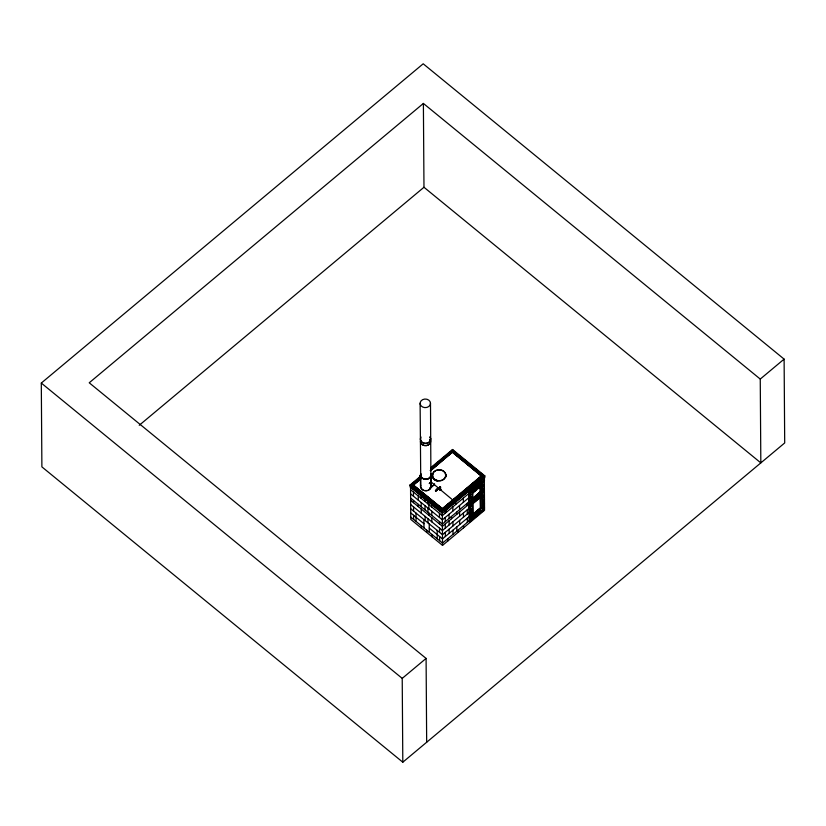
<?xml version="1.0" encoding="UTF-8"?>
<svg xmlns="http://www.w3.org/2000/svg" width="826" height="826" viewBox="0 0 826 826"><rect width="100%" height="100%" fill="white"/><g stroke="black" fill="none" stroke-linecap="round" stroke-linejoin="round"><path stroke-width="1.24" d="M439.515 489.209L439.876 489.901M440.847 489.519L440.485 488.827M440.351 489.642L439.886 489.188M429.685 487.763C429.696 489.26 436.066 483.509 434.466 483.737M435.509 490.675C436.118 490.912 435.601 491.584 435.426 490.675C436.221 487.774 442.674 486.266 439.721 487.268M440.165 486.751L440.65 487.34M443.934 509.787L444.574 509.394M470.273 519.131L470.562 519.709L470.851 519.131M41.3 383.058L423.191 63.798L784.111 359.124L784.7 442.942L402.809 762.202L41.889 466.876L41.3 383.058L402.221 678.383L402.809 762.202M423.387 103.446L423.975 187.265L760.829 462.89L760.25 379.072L423.387 103.446L89.229 382.789L426.092 658.425L426.67 742.244M139.243 425.287L423.975 187.265M430.8 467.661L452.545 449.489L484.79 475.869L484.8 477.779L442.313 513.297L410.068 486.906L410.057 485.007L420.93 475.921M410.295 485.389L421.281 476.21M431.048 468.043L452.782 449.871M412.494 483.747L416.263 480.711M417.378 479.669L420.31 477.211M432.029 467.413L444.915 456.768M430.325 470.448L452.555 451.863L481.909 476.075L442.292 509.198L412.938 485.182L420.661 478.522M412.938 485.182L421.053 478.481M430.325 470.634L452.555 452.059L481.909 476.075M452.565 452.142L481.434 476.075L442.292 508.795L413.423 485.172L421.053 478.791M430.831 470.613L452.555 451.863M435.632 490.747L440.403 486.762M435.632 491.129L440.258 487.072L440.175 487.732M435.88 491.14L440.65 487.144M442.292 508.795L481.434 475.766M442.292 509.198L481.909 475.89M442.055 511.377L484.542 475.859M484.315 477.418L484.542 510.272L442.54 545.397L442.302 511.387L484.79 475.869M445.245 510.447L484.315 477.779M469.302 492.823L481.713 482.446M484.335 480.556L442.333 515.672L410.574 489.684M469.54 493.019L482.9 481.847L482.425 481.455L469.054 492.626L469.736 521.784L483.107 510.613L482.9 481.847M470.407 497.975C471.119 500.246 468.404 494.32 470.376 492.988L482.167 483.293L482.229 491.862L470.531 501.64L470.242 501.114L470.882 501.186L470.531 501.692M473.783 490.52L475.745 488.889M478.667 486.442L481.599 483.984M470.779 501.836L470.717 493.267L482.074 483.21L482.467 492.059L470.438 501.558L482.136 491.78M474.32 490.551L476.23 488.951M479.514 486.173L481.341 484.655M474.423 490.634L476.334 489.033M478.233 487.433L480.143 485.843M473.288 492.089L476.241 489.622M478.202 487.98L480.515 486.607L480.546 492.131L480.174 486.328M476.334 489.704L472.4 492.988L472.431 498.522L480.309 491.935L480.267 486.411L478.306 488.052M472.844 498.398L480.691 491.831L472.678 498.718L472.637 493.194L480.515 486.607M470.046 496.725L442.354 519.864L410.594 493.876M482.456 486.349L484.366 484.748M472.678 498.718L480.216 491.852M469.116 501.712L442.385 524.056L410.625 498.068M482.487 490.541L484.397 488.94M476.375 495.889L478.285 494.299M470.913 500.783L472.937 498.987M473.184 498.749L477.748 494.939M471.006 500.855L472.957 499.224M474.919 497.593L477.841 495.146M473.67 499.895L470.81 502.291L470.81 503.24M473.907 500.009L442.406 526.348L410.646 500.36M475.817 498.408L478.688 496.013M482.508 492.823L484.408 491.222M470.469 506.235L470.448 503.654L482.487 494.154L482.601 510.912L470.903 520.69L482.363 510.716L482.25 493.958L470.552 503.736L470.572 506.307M471.047 506.173L470.934 503.633L481.775 494.733M470.903 520.69L470.789 503.932L482.487 494.154M471.388 503.705L475.941 499.895M479.596 496.839L481.413 495.321M474.496 501.299L480.226 496.509M473.36 502.755L476.313 500.288M478.285 498.646L480.587 497.273L480.66 508.248L480.247 496.994M472.709 503.86L472.782 514.825L472.709 503.86L480.587 497.273M469.168 508.186L442.437 530.54L410.677 504.552M482.529 497.015L484.439 495.414M469.199 512.378L442.468 534.721L410.698 508.733M482.56 501.206L484.47 499.606M469.22 516.57L442.488 538.913L429.262 528.093M482.59 505.398L484.501 503.798M472.451 514.557L480.329 507.969L480.35 497.076L472.472 503.664L472.544 514.629L480.422 508.052M471.976 515.331L480.908 508.031M472.678 515.187L476.55 511.955M478.491 510.334L481.259 508.021M472.689 515.383L479.462 509.714M480.68 510.984L480.433 509.57L480.68 510.984L472.802 517.572L472.555 516.157L474.527 514.515M477.48 512.037L479.452 510.396M472.802 517.572L472.802 516.353L480.67 509.766M472.565 517.375L480.443 510.788M469.251 520.762L442.519 543.105L410.759 517.117M475.549 515.548L477.459 513.948M482.621 509.59L484.532 507.99M474.981 516.25L477.872 513.803M472.999 518.005L471.14 519.719M474.95 516.374L477.882 513.927M479.834 512.296L481.785 510.654M469.736 521.784L469.261 521.392L477.975 513.999M479.927 512.368L482.621 510.21L483.107 510.613M402.221 678.383L426.092 658.425M760.25 379.072L784.111 359.124M440.557 489.87L440.826 489.147M470.283 508.413L470.49 509.033L470.686 508.413M439.876 489.828L440.392 489.859M440.341 487.092L440.434 490.035M452.307 449.881L484.552 476.261M459.493 455.952L484.304 476.065M457.356 454.321L463.138 459.039M465.059 460.619L466.989 462.188M478.533 471.646L481.424 474M482.384 474.795L484.304 476.365M452.565 452.452L481.434 476.075M472.637 493.194L472.338 498.439M480.969 507.784L472.069 515.414L472.059 513.07M482.601 510.912L482.147 493.876M430.893 481.785L452.793 500.019M442.292 508.496L413.423 485.172M412.928 484.986L442.292 509.012M410.295 484.996L442.54 511.377M410.057 485.007L442.302 511.387M410.553 486.906L440.33 511.273M410.728 512.925L423.965 523.756M442.54 545.397L410.78 519.409L410.543 486.545M482.797 500.411L482.869 510.416L469.498 521.588L469.302 494.072M482.415 483.489L482.467 492.059M481.31 493.514L481.31 494.464M471.057 503.633L471.068 506.111M471.088 508.537L471.15 517.014M470.882 496.312L470.996 498.625M470.965 508.558L471.119 517.252M470.583 508.568L470.644 516.942M470.49 508.816L470.541 516.549M470.015 492.533L470.035 494.629M469.065 493.876L469.261 521.392M467.206 503.302L467.227 505.595M467.258 509.787L467.289 513.979M467.32 518.17L467.34 522.352M463.334 498.119L463.365 502.311M463.438 512.977L463.469 517.169M463.52 525.553L463.541 527.835M459.545 505.502L459.576 509.694M459.586 511.975L459.617 516.167M459.648 520.359L459.679 524.551M458.275 529.941L458.285 532.223M456.706 512.089L456.726 514.371M456.809 526.947L456.84 531.139M455.673 501.361L455.694 504.5M452.834 506.896L452.865 511.087M452.937 521.753L452.968 525.945M452.999 530.137L453.02 534.329M451.461 516.477L451.471 518.759M449.045 514.278L449.076 518.47M449.086 520.762L449.117 524.944M449.148 529.136L449.179 533.328M447.775 538.717L447.785 541.009M445.183 511.191L445.193 513.287M445.224 517.468L445.255 521.66M445.266 523.952L445.297 528.144M445.328 532.336L445.359 536.518M439.928 486.948L439.948 490.055M439.442 513.318L439.473 517.51M439.504 521.691L439.515 523.983M439.546 528.175L439.577 532.367M439.608 536.559L439.639 540.741M437.171 530.395L437.233 538.779M431.719 503.87L431.74 507.009M431.771 511.201L431.802 515.393M431.812 517.685L431.843 521.877M431.936 534.443L431.946 536.735M431.193 474.929L431.265 486.359M430.491 403.305A5.183 4.285 -0.4 0 1 422.726 407.063A5.183 4.285 -0.4 0 1 422.685 399.629A5.183 4.285 -0.4 0 1 430.491 403.305L430.965 486.359M429.231 523.901L429.283 532.285M428.859 504.655L428.88 508.847M428.911 513.029L428.931 515.321M427.868 500.721L427.889 503.86M427.92 508.052L427.951 512.244M427.992 518.718L428.023 522.91M426.639 530.116L426.66 532.398M424.987 498.357L425.008 501.506M425.039 505.688L425.06 509.879M425.111 516.364L425.142 520.556M423.934 519.564L423.996 527.948M421.136 495.208L421.157 498.346M421.188 502.538L421.219 506.73M421.229 509.022L421.26 513.214M421.343 525.78L421.363 528.072M420.114 403.356L420.795 486.421M420.413 474.991L420.496 486.421M418.266 495.992L418.297 500.184M418.328 504.366L418.338 506.658M415.994 513.07L416.056 521.454M413.454 492.048L413.485 496.24M413.516 500.432L413.527 502.714M413.558 506.906L413.589 511.098M413.62 515.29L413.65 519.482M430.109 482.735A4.915 4.068 -0.4 0 1 429.334 483.582M430.109 482.621A4.915 4.068 -0.4 0 1 429.334 483.468M445.503 474.165A6.608 5.462 -0.4 0 1 445.524 476.994M437.45 480.908A6.608 5.462 -0.4 0 1 432.752 477.067M432.525 475.652A6.608 5.462 -0.4 0 1 432.741 474.238M430.026 436.975A5.183 4.285 -0.4 0 1 425.576 443.438A5.183 4.285 -0.4 0 1 421.053 437.026M429.943 437.016A5.08 4.202 -0.4 0 1 426.237 443.314A5.08 4.202 -0.4 0 1 420.63 438.079M430.8 473.825A5.183 4.285 -0.4 0 1 425.824 479.245A5.183 4.285 -0.4 0 1 420.785 473.876M420.764 477.273A5.059 4.182 -0.4 0 1 420.93 476.189A5.08 4.202 -0.4 0 0 420.909 478.357M430.707 473.845A5.08 4.202 -0.4 0 1 425.824 479.163A5.08 4.202 -0.4 0 1 420.888 473.897M430.996 473.773A5.39 4.46 -0.4 0 1 425.824 479.421A5.39 4.46 -0.4 0 1 420.589 473.835M430.532 484.139A5.39 4.46 -0.4 0 1 426.608 490.799A5.39 4.46 -0.4 0 1 420.671 485.265M430.79 485.275A5.08 4.202 -0.4 0 1 428.436 490.014M427.218 490.448A5.08 4.202 -0.4 0 1 424.585 490.458M423.356 490.045A5.08 4.202 -0.4 0 1 420.971 487.505M445.668 474.134A6.784 5.606 -0.4 0 1 445.689 477.036M437.398 481.042A6.784 5.606 -0.4 0 1 434.352 479.607M433.268 478.45A6.784 5.606 -0.4 0 1 432.587 477.108M432.349 475.652A6.784 5.606 -0.4 0 1 432.576 474.207M419.815 476.075L420.269 475.683L419.815 476.075M431.843 485.915L432.277 485.502L431.843 485.915M445.957 511.738C446.68 513.71 446.598 510.107 445.968 511.686M483.386 480.453C484.686 480.639 485.223 479.338 483.386 480.443M470.087 494.175L470.872 494.351L470.087 494.175M470.108 497.231L470.892 497.397L470.108 497.231M470.077 505.564L470.861 505.739L470.077 505.564M470.149 516.24L470.934 516.405L470.149 516.24M435.849 480.071A6.608 5.462 -0.4 0 0 445.741 475.28A6.608 5.462 -0.4 0 0 435.798 470.603A6.608 5.462 -0.4 0 0 435.849 480.071M426.247 445.575A5.059 4.182 -0.4 0 0 429.933 439.318A5.08 4.202 -0.4 0 1 426.247 445.596A5.08 4.202 -0.4 0 1 420.651 440.372A5.059 4.182 -0.4 0 0 426.247 445.575M430.707 478.295A5.059 4.182 -0.4 0 0 430.697 476.137A5.08 4.202 -0.4 0 1 430.728 478.306M435.767 480.185A6.784 5.606 -0.4 0 0 445.906 475.28A6.784 5.606 -0.4 0 0 435.715 470.479A6.784 5.606 -0.4 0 0 435.767 480.185"/></g></svg>
